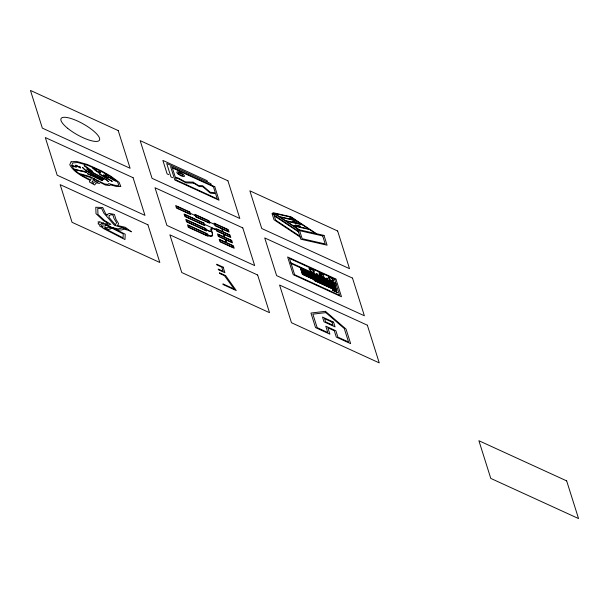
<?xml version="1.0" encoding="UTF-8"?>
<svg xmlns="http://www.w3.org/2000/svg" width="609" height="609" viewBox="0 0 609 609"><rect width="100%" height="100%" fill="white"/><g stroke="black" fill="none" stroke-linecap="round" stroke-linejoin="round"><path stroke-width="0.91" d="M313.49 272.215L313.605 271.69A16.001 4.491 29.4 0 0 313.437 271.096L312.615 269.878M332.613 281.008L332.773 280.46A16.001 4.491 29.4 0 0 332.598 279.866L331.776 278.648A1.637 0.457 29.4 0 0 329.492 277.628L329.294 278.184A16.496 4.628 29.4 0 0 329.461 278.785L330.23 279.942A1.698 0.472 29.4 0 0 332.643 281.069M211.513 228.337L211.239 229.509L211.475 228.877A8.222 2.307 29.4 0 1 211.902 228.596L211.955 228.581A5.572 1.561 29.4 0 1 212.952 228.565L211.627 228.314M300.123 237.023L274.02 219.773L272.116 213.759L273.365 214.041L272.931 212.678L290.79 216.735L293.873 218.776L290.919 217.169L274.659 213.47L279.356 216.576L289.861 218.966L289.541 217.953L294.505 219.08L294.825 220.093L295.616 220.275L294.931 219.476L316.452 233.696M213.302 228.497C208.263 226.145 213.835 233.963 208.065 230.522M208.156 230.56L208.651 230.88A8.092 2.269 29.4 0 0 208.841 230.948L208.963 230.994A4.788 1.34 29.4 0 0 211.163 231.42M208.27 230.735L207.867 230.446M206.87 230.019L207.913 230.59M207.852 230.575L207.113 230.126M206.938 230.179L206.497 229.859M206.87 230.156L205.758 228.52L185.783 219.377L186.567 221.874L206.55 231.017L206.497 229.989M216.187 229.814L213.462 228.832L211.947 228.954L211.597 230.225L212.67 235.812L211.186 236.338L207.875 235.226L208.248 236.399L188.265 227.256L187.481 224.759L207.456 233.902C209.427 238.256 214.87 235.401 211.475 231.169M168.807 174.669L167.117 173.9L162.862 160.411L207.075 180.645L207.311 181.391M172.659 177.714L170.969 176.945L166.714 163.463L210.927 183.69L211.163 184.443M290.881 262.806L335.856 283.383M291.102 263.514L336.084 284.091M216.142 229.662L204.434 224.31L204.061 223.138L184.085 213.995L184.87 216.492L204.852 225.634L204.479 224.462M315.652 233.513L309.654 229.555L293.401 225.855L299.392 229.814M298.593 229.631L273.875 213.302L274.522 215.342M272.116 213.759L298.227 231.009M298.501 231.884L274.286 215.883L275.633 220.146L299.849 236.147M311.062 271.18L310.293 270.015A16.496 4.628 29.4 0 1 310.126 269.414L310.331 268.858A1.637 0.457 29.4 0 1 312.676 269.886M214.444 224.279L214.071 223.107L228.314 229.623L229.098 232.12L222.156 228.946L223.061 231.831L230.012 235.005L230.796 237.502L223.853 234.328L224.767 237.213L231.709 240.388L232.493 242.884L225.551 239.71L226.464 242.595L233.407 245.777L234.191 248.274L219.956 241.758L219.164 239.261L226.106 242.435L225.201 239.55L218.258 236.376L217.466 233.879L224.409 237.053L223.503 234.168L216.56 230.986L215.769 228.489L222.711 231.671L221.805 228.786L214.863 225.604L214.49 224.432L209.473 222.011L209.1 220.831L194.857 214.322L195.23 215.495M209.519 222.156L209.884 223.328L195.649 216.819L195.276 215.647L190.259 213.219L189.886 212.046L175.651 205.53L176.435 208.027L190.678 214.543L190.305 213.371M313.483 272.299A1.698 0.472 29.4 0 1 311.001 271.165M309.075 268.752C315.104 278.625 316.969 267.747 309.083 268.676M328.243 277.521C334.364 287.448 336.031 276.425 328.251 277.445M75.432 165.374L75.409 166.546L71.778 165.206L72.836 162.946L77.594 162.481L87.962 165.42L101.292 171.433L110.084 176.435L115.916 180.728L115.314 180.766C113.35 178.452 108.128 178.056 107.466 175.704L105.03 174.501L106.529 175.567L106.476 176.108L103.264 175.011L107.846 177.554L108.554 177.721L107.968 177.143L109.605 177.516L114.02 180.447L116.677 181.284L117.499 181.893L118.93 185.41L115.268 185.38L108.684 183.583L108.067 184.413L104.596 183.979L89.995 176.557L78.82 173.39L74.313 169.492L86.813 172.469L81.629 170.52L81.225 170.923L73.986 169.02L71.626 165.64L76.308 167.315L76.528 165.777L80.578 168.069L80.441 166.988L79.535 166.546L79.627 167.201L75.927 165.1L75.432 165.374M102.266 180.599L87.194 173.603L93.383 175.948L102.266 180.599M102.548 226.746L102.518 227.454L99.952 226.342L99.473 224.683L98.041 223.792L99.358 222.711L97.92 221.965L99.693 221.722L102.723 223.153L102.693 223.846L101.779 223.412L100.416 224.531L101.269 225.056L101.634 226.35L102.548 226.746M103.134 222.924L102.883 228.223L124.967 239.543L125.226 234.244L103.134 222.924M105.06 224.614L104.87 228.535L123.048 237.853L123.239 233.932L105.06 224.614M105.311 227.599L105.266 228.596L107.412 228.855L108.097 229.601L109.346 228.938L110.13 229.365L110.267 227.728L111.645 228.131L108.333 226.434L108.242 227.637L105.311 227.599M105.441 224.949L106.369 225.429L105.441 224.949M320.014 274.766L321.445 276.151L324.315 277.209L322.595 276.996L319.786 275.375L318.949 274.157L320.22 274.233L318.888 272.763L321.453 273.411L323.744 275.23L319.938 273.274L320.555 274.149A2.763 0.776 29.4 0 0 321.917 274.88L322.153 275.321L320.014 274.766M107.199 214.566L107.108 215.342L105.677 213.797L102.731 207.502L95.78 207.25L96.009 213.683L103.515 220.625L108.09 223.366L105.517 224.005L107.664 225.109L110.884 224.31L104.596 220.549L97.95 214.398L97.745 208.476L101.726 208.621L103.842 213.142L114.446 225.277L126.581 228.885L122.401 227.964L117.979 228.908L112.429 227.545C115.855 229.654 120.239 231.07 124.076 229.197L128.659 230.369L131.377 231.823L125.279 227.294L117.529 225.52L118.588 223.686L115.938 219.316L114.393 214.414L109.178 213.424L107.199 214.566M109.14 215.677L108.95 217.322L115.39 224.812L116.585 222.719L114.028 218.502L112.947 215.076L110.861 214.68L109.14 215.677M112.155 181.315L99.602 174.273L98.757 172.659L95.202 170.421L92.416 167.658L98.612 172.225L99.724 172.263L98.886 171.198L99.701 171.472L100.767 172.834L99.511 172.789L100.356 174.402L112.155 181.315M103.225 179.67C96.747 176.328 87.765 173.542 82.573 167.505L85.572 170.368L103.225 179.67M71.101 161.849L69.746 164.742C74.123 172.674 82.634 176.237 90.071 180.485L89.378 181.946L94.707 184.984L95.826 183.279L97.097 182.913L99.32 183.484L100.34 182.449L105.365 185.022L109.734 185.57L110.305 184.801L116.532 186.499L120.841 186.537L119.128 182.319L110.747 176.153L101.307 170.786L87.323 164.476L76.277 161.347L71.101 161.849M91.32 177.782L90.711 180.043C84.818 176.732 71.702 171.373 91.32 177.782M93.223 178.574L92.933 179.472L94.532 179.883L94.996 179.419L93.223 178.574M92.286 181.246L92.081 182.829L93.246 183.492L94.09 182.205L95.659 181.756L97.722 182.281L98.506 181.49L96.755 180.454L96.131 181.079L94.22 180.599L92.286 181.246M325.427 311.321L310.948 313.041L315.538 327.596L329.888 334.158L327.886 327.809L334.295 330.748L336.297 337.089L350.647 343.659L346.057 329.104L325.427 311.321M325.838 312.615L312.881 314.16L317.137 327.642L327.787 332.522L325.785 326.173L335.894 330.794L337.896 337.142L348.546 342.014L344.291 328.533L325.838 312.615M108.333 181.49L106.263 179.861L89.005 171.06L86.752 168.921L89.356 170.878L91.776 171.54L84.362 165.975L84.141 165.26L92.492 171.228L92.705 172.088L92.081 172.126L106.91 179.861L108.333 181.49M193.053 182.152L185.395 181.901L178.224 178.034L175.27 177.112L172.37 167.917L213.409 186.697L215.32 192.756L210.204 192.261L202.622 185.699L198.641 185.57L193.053 182.152M193.662 183.126L186.133 182.883L178.559 178.787L175.499 177.836L176.191 180.036L217.23 198.816L215.609 193.654L210.288 193.144L202.789 186.658L199.25 186.544L193.662 183.126M293.835 219.331L290.485 218.57L290.668 219.149L294.018 219.91L293.835 219.331M296.545 220.884L280.285 217.192L285.393 220.565L292.487 222.178L292.168 221.166L297.131 222.293L297.451 223.305L301.653 224.264L296.545 220.884M296.461 222.544L293.112 221.783L293.294 222.361L296.644 223.122L296.461 222.544M302.582 224.881L286.321 221.181L292.472 225.239L295.616 225.954L295.296 224.942L300.26 226.076L300.58 227.088L308.725 228.938L302.582 224.881M299.59 226.32L296.24 225.558L296.423 226.137L299.773 226.906L299.59 226.32M324.011 235.417L297.732 229.441L300.816 239.208L327.094 245.183L324.011 235.417M322.671 235.919L299.613 230.674L302.148 238.705L325.206 243.95L322.671 235.919M118.215 130.592L30.45 90.436L42.341 128.118L130.105 168.282L118.215 130.592M227.926 180.797L140.161 140.633L152.044 178.315L239.817 218.479L227.926 180.797M337.637 230.994L249.865 190.83L261.756 228.52L349.52 268.676L337.637 230.994M214.779 186.742L170.566 166.508L174.821 179.99L219.034 200.224L214.779 186.742M133.074 177.699L45.31 137.543L57.193 175.225L144.965 215.38L133.074 177.699M242.785 227.895L155.021 187.739L166.904 225.421L254.676 265.577L242.785 227.895M352.497 278.092L264.725 237.936L276.615 275.618L364.38 315.774L352.497 278.092M335.902 279.051L287.631 256.968L293.211 274.659L341.482 296.75L335.902 279.051M189.125 212.023L176.648 206.306L177.196 208.05L189.681 213.759L189.125 212.023M208.339 220.808L195.862 215.099L196.41 216.842L208.887 222.551L208.339 220.808M227.553 229.601L215.068 223.891L215.624 225.634L228.101 231.344L227.553 229.601M334.478 279.006L289.496 258.429L294.634 274.705L339.609 295.289L334.478 279.006M317.571 274.233L316.421 273.707L317.723 274.728L317.571 274.233M327.147 278.618L325.998 278.092L327.307 279.112L327.147 278.618M203.299 223.107L185.083 214.771L185.631 216.515L203.848 224.85L203.299 223.107M229.25 234.983L216.766 229.273L217.322 231.017L229.799 236.726L229.25 234.983M334.805 284.479L300.602 268.828L334.805 284.479M335.087 285.377L300.884 269.726L335.087 285.377M335.369 286.276L301.166 270.624L335.369 286.276M335.65 287.174L301.447 271.523L335.65 287.174M335.94 288.072L301.729 272.421L335.94 288.072M204.997 228.497L186.78 220.161L187.328 221.897L205.545 230.232L204.997 228.497M230.948 240.365L218.464 234.655L219.019 236.399L231.496 242.108L230.948 240.365M336.221 288.971L302.018 273.319L336.221 288.971M336.503 289.869L302.3 274.217L336.503 289.869M336.785 290.767L314.191 280.429L336.785 290.767M337.295 292.373L332.385 290.128L337.295 292.373M206.695 233.879L188.478 225.543L189.026 227.279L207.25 235.614L206.695 233.879M232.646 245.747L220.169 240.037L220.717 241.781L233.194 247.49L232.646 245.747M147.934 224.805L60.169 184.641L72.052 222.323L159.824 262.487L147.934 224.805M257.645 275.002L169.881 234.838L181.764 272.527L269.528 312.683L257.645 275.002M367.356 325.198L279.584 285.042L291.475 322.724L379.24 362.88L367.356 325.198M223.16 267.168L216.69 264.207L216.911 264.9L221.76 267.123L223.077 271.287L218.22 269.064L218.441 269.757L224.911 272.718L223.16 267.168M333.58 322.138L322.496 317.061L323.996 321.826L335.079 326.896L333.58 322.138M331.981 322.085L324.589 318.705L325.594 321.872L332.986 325.259L331.981 322.085M225.65 275.618L219.385 272.748L219.605 273.449L224.455 275.664L234.206 289.039L222.886 283.855L223.107 284.555L236.277 290.577L225.65 275.618M566.659 480.882L478.895 440.718L490.785 478.408L578.55 518.563L566.659 480.882M67.66 128.301A22.023 6.181 29.4 0 0 99.374 140.306A22.023 6.181 29.4 0 0 73.796 119.471A22.023 6.181 29.4 0 0 67.66 128.301M179.168 174.067A2.573 0.723 29.4 0 0 182.875 175.468A2.573 0.723 29.4 0 0 179.891 173.032A2.573 0.723 29.4 0 0 179.168 174.067M178.125 173.976A4.392 1.233 29.4 0 0 184.451 176.374A4.392 1.233 29.4 0 0 179.358 172.218A4.392 1.233 29.4 0 0 178.125 173.976"/></g></svg>
